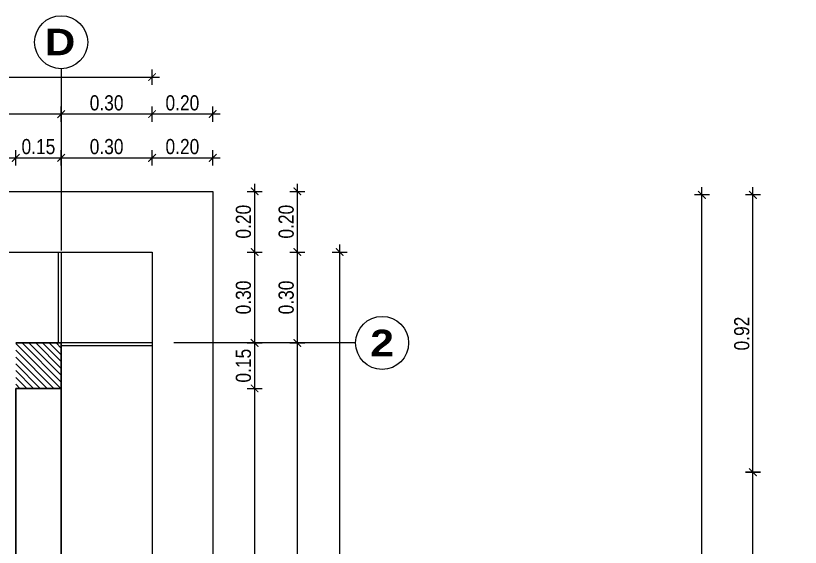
# Model space of a CAD drawing. Header units: metres. Extents: x 115.1 to 149.6, y 26.3 to 56.6.
# Drawn here: x 121.907 to 124.495, y 54.646 to 56.4 of the extents above; entities that cross this region are included whole.
import ezdxf

# ---------------------------------------------------------------- set-up
doc = ezdxf.new("R2010")
doc.units = ezdxf.units.M
doc.linetypes.add('ACAD_ISO02W100', pattern=[15, 12, -3])
doc.linetypes.add('ACAD_ISO04W100', pattern=[30, 24, -3, 0, -3])
doc.layers.get('0').update_dxf_attribs({"color": 250})
doc.layers.get('Defpoints').update_dxf_attribs({"color": 30, "lineweight": 9})
for name, color, linetype, lineweight in [('-Achurado', 251, 'Continuous', 5), ('-Eje', 1, 'ACAD_ISO04W100', 9), ('-Proyeccion', 85, 'ACAD_ISO02W100', 9), ('-Textos', 7, 'Continuous', 20), ('-Vista', 148, 'Continuous', 9), ('FIC-2ES_CONCRETO 210', 251, 'Continuous', 30), ('ProfileEdges', 252, 'Continuous', 9)]:
    doc.layers.add(name, color=color, linetype=linetype, lineweight=lineweight)
doc.layers.add('A_50_CotasExter', color=253, linetype='Continuous')
doc.styles.add('-Arial Narrow', font='ARIALN.TTF')
doc.dimstyles.new('Esc 1_20n', dxfattribs={"dimscale": 0.02, "dimtxt": 2, "dimasz": 1, "dimexe": 1, "dimexo": 1, "dimgap": 0.45, "dimtad": 1, "dimtoh": 1, "dimzin": 3, "dimdsep": 46, "dimtxsty": '-Arial Narrow', "dimblk": 'ARCHTICK', "dimcen": 1, "dimdle": 1, "dimclrd": 252, "dimclre": 252, "dimclrt": 252, "dimadec": 0, "dimazin": 0, "dimtfac": 1, "dimtix": 1, "dimtmove": 1, "dimatfit": 2, "dimldrblk": 'ARCHTICK', "dimfxl": 1, "dimfxlon": 1, "dimtolj": 2, "dimlwd": 5, "dimlwe": 5, "dimarcsym": 0})

# ---------------------------------------------------------------- blocks, each defined once
blk = doc.blocks.new('_ArchTick')
at = {"color": 0, "linetype": 'ByBlock', "const_width": 0.15}
blk.add_lwpolyline([(-0.5, -0.5), (0.5, 0.5)], dxfattribs=at)
blk = doc.blocks.new('*D226')
at = {"layer": 'A_50_CotasExter', "color": 252, "lineweight": 5, "transparency": 16777216}
for p, q in [((122.695, 55.8451), (122.695, 55.5951)), ((122.67, 55.8201), (122.72, 55.8201)), ((122.67, 55.6201), (122.72, 55.6201))]:
    blk.add_line(p, q, dxfattribs=at)
at = {"layer": 'Defpoints', "color": 0, "transparency": 16777216}
for p in [(122.3567, 55.8201), (122.3567, 55.6201), (122.695, 55.6201)]:
    blk.add_point(p, dxfattribs=at)
at = {"layer": 'A_50_CotasExter', "color": 252, "lineweight": 5, "transparency": 16777216, "xscale": 0.025, "yscale": 0.025, "zscale": 0.025}
for p, rotation in [((122.695, 55.8201), 90), ((122.695, 55.6201), 270)]:
    blk.add_blockref('_ArchTick', p, dxfattribs=dict(at, rotation=rotation))
at = {"layer": 'A_50_CotasExter', "color": 252, "transparency": 16777216, "insert": (122.6582, 55.7201), "char_height": 0.05, "attachment_point": 5, "rotation": 90, "style": '-Arial Narrow'}
blk.add_mtext('\\A2;0.20', dxfattribs=at)
blk = doc.blocks.new('*D227')
at = {"layer": 'A_50_CotasExter', "color": 252, "lineweight": 5, "transparency": 16777216}
for p, q in [((122.695, 55.6451), (122.695, 55.2951)), ((122.67, 55.6201), (122.72, 55.6201)), ((122.67, 55.3201), (122.72, 55.3201))]:
    blk.add_line(p, q, dxfattribs=at)
at = {"layer": 'Defpoints', "color": 0, "transparency": 16777216}
for p in [(122.3567, 55.6201), (122.0567, 55.3201), (122.695, 55.3201)]:
    blk.add_point(p, dxfattribs=at)
at = {"layer": 'A_50_CotasExter', "color": 252, "lineweight": 5, "transparency": 16777216, "xscale": 0.025, "yscale": 0.025, "zscale": 0.025}
for p, rotation in [((122.695, 55.6201), 90), ((122.695, 55.3201), 270)]:
    blk.add_blockref('_ArchTick', p, dxfattribs=dict(at, rotation=rotation))
at = {"layer": 'A_50_CotasExter', "color": 252, "transparency": 16777216, "insert": (122.6582, 55.4701), "char_height": 0.05, "attachment_point": 5, "rotation": 90, "style": '-Arial Narrow'}
blk.add_mtext('\\A2;0.30', dxfattribs=at)
blk = doc.blocks.new('*D228')
at = {"layer": 'A_50_CotasExter', "color": 252, "lineweight": 5, "transparency": 16777216}
for p, q in [((122.695, 55.3451), (122.695, 55.1451)), ((122.67, 55.3201), (122.72, 55.3201)), ((122.67, 55.1701), (122.72, 55.1701))]:
    blk.add_line(p, q, dxfattribs=at)
at = {"layer": 'Defpoints', "color": 0, "transparency": 16777216}
for p in [(122.0567, 55.3201), (122.0567, 55.1701), (122.695, 55.1701)]:
    blk.add_point(p, dxfattribs=at)
at = {"layer": 'A_50_CotasExter', "color": 252, "lineweight": 5, "transparency": 16777216, "xscale": 0.025, "yscale": 0.025, "zscale": 0.025}
for p, rotation in [((122.695, 55.3201), 90), ((122.695, 55.1701), 270)]:
    blk.add_blockref('_ArchTick', p, dxfattribs=dict(at, rotation=rotation))
at = {"layer": 'A_50_CotasExter', "color": 252, "transparency": 16777216, "insert": (122.6582, 55.2451), "char_height": 0.05, "attachment_point": 5, "rotation": 90, "style": '-Arial Narrow'}
blk.add_mtext('\\A2;0.15', dxfattribs=at)
blk = doc.blocks.new('*D229')
at = {"layer": 'A_50_CotasExter', "color": 252, "lineweight": 5, "transparency": 16777216}
for p, q in [((122.695, 55.1951), (122.695, 53.8451)), ((122.67, 55.1701), (122.72, 55.1701)), ((122.67, 53.8701), (122.72, 53.8701))]:
    blk.add_line(p, q, dxfattribs=at)
at = {"layer": 'Defpoints', "color": 0, "transparency": 16777216}
for p in [(122.0567, 55.1701), (122.0567, 53.8701), (122.695, 53.8701)]:
    blk.add_point(p, dxfattribs=at)
at = {"layer": 'A_50_CotasExter', "color": 252, "lineweight": 5, "transparency": 16777216, "xscale": 0.025, "yscale": 0.025, "zscale": 0.025}
for p, rotation in [((122.695, 55.1701), 90), ((122.695, 53.8701), 270)]:
    blk.add_blockref('_ArchTick', p, dxfattribs=dict(at, rotation=rotation))
at = {"layer": 'A_50_CotasExter', "color": 252, "transparency": 16777216, "insert": (122.6582, 54.5201), "char_height": 0.05, "attachment_point": 5, "rotation": 90, "style": '-Arial Narrow'}
blk.add_mtext('\\A2;1.30', dxfattribs=at)
blk = doc.blocks.new('*D235')
at = {"layer": 'A_50_CotasExter', "color": 252, "lineweight": 5, "transparency": 16777216}
for p, q in [((122.8361, 53.6952), (122.8361, 55.3451)), ((122.8111, 55.3201), (122.8611, 55.3201)), ((122.8111, 53.7202), (122.8611, 53.7202))]:
    blk.add_line(p, q, dxfattribs=at)
at = {"layer": 'Defpoints', "color": 0, "transparency": 16777216}
for p in [(122.0567, 55.3201), (122.8361, 55.3201), (122.5567, 53.7202)]:
    blk.add_point(p, dxfattribs=at)
at = {"layer": 'A_50_CotasExter', "color": 252, "lineweight": 5, "transparency": 16777216, "xscale": 0.025, "yscale": 0.025, "zscale": 0.025}
for p, rotation in [((122.8361, 55.3201), 90), ((122.8361, 53.7202), 270)]:
    blk.add_blockref('_ArchTick', p, dxfattribs=dict(at, rotation=rotation))
at = {"layer": 'A_50_CotasExter', "color": 252, "transparency": 16777216, "insert": (122.7993, 54.5202), "char_height": 0.05, "attachment_point": 5, "rotation": 90, "style": '-Arial Narrow'}
blk.add_mtext('\\A2;1.60', dxfattribs=at)
blk = doc.blocks.new('*D236')
at = {"layer": 'A_50_CotasExter', "color": 252, "lineweight": 5, "transparency": 16777216}
for p, q in [((122.8361, 55.2951), (122.8361, 55.6451)), ((122.8111, 55.6201), (122.8611, 55.6201)), ((122.8111, 55.3201), (122.8611, 55.3201))]:
    blk.add_line(p, q, dxfattribs=at)
at = {"layer": 'Defpoints', "color": 0, "transparency": 16777216}
for p in [(122.0567, 55.6201), (122.8361, 55.6201), (122.0567, 55.3201)]:
    blk.add_point(p, dxfattribs=at)
at = {"layer": 'A_50_CotasExter', "color": 252, "lineweight": 5, "transparency": 16777216, "xscale": 0.025, "yscale": 0.025, "zscale": 0.025}
for p, rotation in [((122.8361, 55.6201), 90), ((122.8361, 55.3201), 270)]:
    blk.add_blockref('_ArchTick', p, dxfattribs=dict(at, rotation=rotation))
at = {"layer": 'A_50_CotasExter', "color": 252, "transparency": 16777216, "insert": (122.7993, 55.4701), "char_height": 0.05, "attachment_point": 5, "rotation": 90, "style": '-Arial Narrow'}
blk.add_mtext('\\A2;0.30', dxfattribs=at)
blk = doc.blocks.new('*D237')
at = {"layer": 'A_50_CotasExter', "color": 252, "lineweight": 5, "transparency": 16777216}
for p, q in [((122.8361, 55.5951), (122.8361, 55.8451)), ((122.8111, 55.8201), (122.8611, 55.8201)), ((122.8111, 55.6201), (122.8611, 55.6201))]:
    blk.add_line(p, q, dxfattribs=at)
at = {"layer": 'Defpoints', "color": 0, "transparency": 16777216}
for p in [(122.0567, 55.8201), (122.8361, 55.8201), (122.0567, 55.6201)]:
    blk.add_point(p, dxfattribs=at)
at = {"layer": 'A_50_CotasExter', "color": 252, "lineweight": 5, "transparency": 16777216, "xscale": 0.025, "yscale": 0.025, "zscale": 0.025}
for p, rotation in [((122.8361, 55.8201), 90), ((122.8361, 55.6201), 270)]:
    blk.add_blockref('_ArchTick', p, dxfattribs=dict(at, rotation=rotation))
at = {"layer": 'A_50_CotasExter', "color": 252, "transparency": 16777216, "insert": (122.7993, 55.7201), "char_height": 0.05, "attachment_point": 5, "rotation": 90, "style": '-Arial Narrow'}
blk.add_mtext('\\A2;0.20', dxfattribs=at)
blk = doc.blocks.new('*D238')
at = {"layer": 'A_50_CotasExter', "color": 252, "lineweight": 5, "transparency": 16777216}
for p, q in [((122.9757, 52.3451), (122.9757, 55.6451)), ((122.9507, 55.6201), (123.0007, 55.6201)), ((122.9507, 52.3701), (123.0007, 52.3701))]:
    blk.add_line(p, q, dxfattribs=at)
at = {"layer": 'Defpoints', "color": 0, "transparency": 16777216}
for p in [(122.3567, 55.6201), (122.9757, 55.6201), (122.3567, 52.3701)]:
    blk.add_point(p, dxfattribs=at)
at = {"layer": 'A_50_CotasExter', "color": 252, "lineweight": 5, "transparency": 16777216, "xscale": 0.025, "yscale": 0.025, "zscale": 0.025}
for p, rotation in [((122.9757, 55.6201), 90), ((122.9757, 52.3701), 270)]:
    blk.add_blockref('_ArchTick', p, dxfattribs=dict(at, rotation=rotation))
at = {"layer": 'A_50_CotasExter', "color": 252, "transparency": 16777216, "insert": (122.939, 53.9951), "char_height": 0.05, "attachment_point": 5, "rotation": 90, "style": '-Arial Narrow'}
blk.add_mtext('\\A2;3.25', dxfattribs=at)
blk = doc.blocks.new('*D249')
at = {"layer": 'A_50_CotasExter', "color": 252, "lineweight": 5, "transparency": 16777216}
for p, q in [((121.2067, 55.9057), (121.2067, 55.9557)), ((121.9067, 55.9057), (121.9067, 55.9557)), ((121.1817, 55.9307), (121.9317, 55.9307))]:
    blk.add_line(p, q, dxfattribs=at)
at = {"layer": 'Defpoints', "color": 0, "transparency": 16777216}
for p in [(121.9067, 55.9307), (121.2067, 55.3201), (121.9067, 55.3201)]:
    blk.add_point(p, dxfattribs=at)
at = {"layer": 'A_50_CotasExter', "color": 252, "lineweight": 5, "transparency": 16777216, "xscale": 0.025, "yscale": 0.025, "zscale": 0.025}
for p, rotation in [((121.2067, 55.9307), 179.9999999999939), ((121.9067, 55.9307), 359.9999999999939)]:
    blk.add_blockref('_ArchTick', p, dxfattribs=dict(at, rotation=rotation))
at = {"layer": 'A_50_CotasExter', "color": 252, "transparency": 16777216, "insert": (121.5567, 55.9675), "char_height": 0.05, "attachment_point": 5, "style": '-Arial Narrow'}
blk.add_mtext('\\A2;0.70', dxfattribs=at)
blk = doc.blocks.new('*D250')
at = {"layer": 'A_50_CotasExter', "color": 252, "lineweight": 5, "transparency": 16777216}
for p, q in [((121.9067, 55.9057), (121.9067, 55.9557)), ((122.0567, 55.9057), (122.0567, 55.9557)), ((121.8817, 55.9307), (122.0817, 55.9307))]:
    blk.add_line(p, q, dxfattribs=at)
at = {"layer": 'Defpoints', "color": 0, "transparency": 16777216}
for p in [(122.0567, 55.9307), (121.9067, 55.3201), (122.0567, 55.3201)]:
    blk.add_point(p, dxfattribs=at)
at = {"layer": 'A_50_CotasExter', "color": 252, "lineweight": 5, "transparency": 16777216, "xscale": 0.025, "yscale": 0.025, "zscale": 0.025}
for p, rotation in [((121.9067, 55.9307), 179.9999999999939), ((122.0567, 55.9307), 359.9999999999939)]:
    blk.add_blockref('_ArchTick', p, dxfattribs=dict(at, rotation=rotation))
at = {"layer": 'A_50_CotasExter', "color": 252, "transparency": 16777216, "insert": (121.9817, 55.9675), "char_height": 0.05, "attachment_point": 5, "style": '-Arial Narrow'}
blk.add_mtext('\\A2;0.15', dxfattribs=at)
blk = doc.blocks.new('*D251')
at = {"layer": 'A_50_CotasExter', "color": 252, "lineweight": 5, "transparency": 16777216}
for p, q in [((122.0567, 55.9057), (122.0567, 55.9557)), ((122.3567, 55.9057), (122.3567, 55.9557)), ((122.0317, 55.9307), (122.3817, 55.9307))]:
    blk.add_line(p, q, dxfattribs=at)
at = {"layer": 'Defpoints', "color": 0, "transparency": 16777216}
for p in [(122.3567, 55.9307), (122.3567, 55.6201), (122.0567, 55.3201)]:
    blk.add_point(p, dxfattribs=at)
at = {"layer": 'A_50_CotasExter', "color": 252, "lineweight": 5, "transparency": 16777216, "xscale": 0.025, "yscale": 0.025, "zscale": 0.025}
for p, rotation in [((122.0567, 55.9307), 179.9999999999939), ((122.3567, 55.9307), 359.9999999999939)]:
    blk.add_blockref('_ArchTick', p, dxfattribs=dict(at, rotation=rotation))
at = {"layer": 'A_50_CotasExter', "color": 252, "transparency": 16777216, "insert": (122.2067, 55.9675), "char_height": 0.05, "attachment_point": 5, "style": '-Arial Narrow'}
blk.add_mtext('\\A2;0.30', dxfattribs=at)
blk = doc.blocks.new('*D252')
at = {"layer": 'A_50_CotasExter', "color": 252, "lineweight": 5, "transparency": 16777216}
for p, q in [((122.3567, 55.9057), (122.3567, 55.9557)), ((122.5567, 55.9057), (122.5567, 55.9557)), ((122.3317, 55.9307), (122.5817, 55.9307))]:
    blk.add_line(p, q, dxfattribs=at)
at = {"layer": 'Defpoints', "color": 0, "transparency": 16777216}
for p in [(122.5567, 55.9307), (122.5567, 55.8201), (122.3567, 55.6201)]:
    blk.add_point(p, dxfattribs=at)
at = {"layer": 'A_50_CotasExter', "color": 252, "lineweight": 5, "transparency": 16777216, "xscale": 0.025, "yscale": 0.025, "zscale": 0.025}
for p, rotation in [((122.3567, 55.9307), 179.9999999999939), ((122.5567, 55.9307), 359.9999999999939)]:
    blk.add_blockref('_ArchTick', p, dxfattribs=dict(at, rotation=rotation))
at = {"layer": 'A_50_CotasExter', "color": 252, "transparency": 16777216, "insert": (122.4567, 55.9675), "char_height": 0.05, "attachment_point": 5, "style": '-Arial Narrow'}
blk.add_mtext('\\A2;0.20', dxfattribs=at)
blk = doc.blocks.new('*D253')
at = {"layer": 'A_50_CotasExter', "color": 252, "lineweight": 5, "transparency": 16777216}
for p, q in [((122.3567, 56.05), (122.3567, 56.1)), ((122.5567, 56.05), (122.5567, 56.1)), ((122.5817, 56.075), (122.3317, 56.075))]:
    blk.add_line(p, q, dxfattribs=at)
at = {"layer": 'Defpoints', "color": 0, "transparency": 16777216}
for p in [(122.3567, 56.075), (122.3567, 55.8201), (122.5567, 55.8201)]:
    blk.add_point(p, dxfattribs=at)
at = {"layer": 'A_50_CotasExter', "color": 252, "lineweight": 5, "transparency": 16777216, "xscale": 0.025, "yscale": 0.025, "zscale": 0.025}
for p, rotation in [((122.3567, 56.075), 180.0000000000041), ((122.5567, 56.075), 4.076738946423575e-12)]:
    blk.add_blockref('_ArchTick', p, dxfattribs=dict(at, rotation=rotation))
at = {"layer": 'A_50_CotasExter', "color": 252, "transparency": 16777216, "insert": (122.4567, 56.1118), "char_height": 0.05, "attachment_point": 5, "style": '-Arial Narrow'}
blk.add_mtext('\\A2;0.20', dxfattribs=at)
blk = doc.blocks.new('*D254')
at = {"layer": 'A_50_CotasExter', "color": 252, "lineweight": 5, "transparency": 16777216}
for p, q in [((122.0567, 56.05), (122.0567, 56.1)), ((122.3567, 56.05), (122.3567, 56.1)), ((122.3817, 56.075), (122.0317, 56.075))]:
    blk.add_line(p, q, dxfattribs=at)
at = {"layer": 'Defpoints', "color": 0, "transparency": 16777216}
for p in [(122.0567, 56.075), (122.3567, 55.8201), (122.0567, 55.6201)]:
    blk.add_point(p, dxfattribs=at)
at = {"layer": 'A_50_CotasExter', "color": 252, "lineweight": 5, "transparency": 16777216, "xscale": 0.025, "yscale": 0.025, "zscale": 0.025, "rotation": 180}
blk.add_blockref('_ArchTick', (122.0567, 56.075), dxfattribs=at)
at = {"layer": 'A_50_CotasExter', "color": 252, "lineweight": 5, "transparency": 16777216, "xscale": 0.025, "yscale": 0.025, "zscale": 0.025}
blk.add_blockref('_ArchTick', (122.3567, 56.075), dxfattribs=at)
at = {"layer": 'A_50_CotasExter', "color": 252, "transparency": 16777216, "insert": (122.2067, 56.1118), "char_height": 0.05, "attachment_point": 5, "style": '-Arial Narrow'}
blk.add_mtext('\\A2;0.30', dxfattribs=at)
blk = doc.blocks.new('*D255')
at = {"layer": 'A_50_CotasExter', "color": 252, "lineweight": 5, "transparency": 16777216}
for p, q in [((120.3317, 56.05), (120.3317, 56.1)), ((122.0567, 56.05), (122.0567, 56.1)), ((122.0817, 56.075), (120.3067, 56.075))]:
    blk.add_line(p, q, dxfattribs=at)
at = {"layer": 'Defpoints', "color": 0, "transparency": 16777216}
for p in [(120.3317, 56.075), (120.3317, 55.6201), (122.0567, 55.6201)]:
    blk.add_point(p, dxfattribs=at)
at = {"layer": 'A_50_CotasExter', "color": 252, "lineweight": 5, "transparency": 16777216, "xscale": 0.025, "yscale": 0.025, "zscale": 0.025, "rotation": 180}
blk.add_blockref('_ArchTick', (120.3317, 56.075), dxfattribs=at)
at = {"layer": 'A_50_CotasExter', "color": 252, "lineweight": 5, "transparency": 16777216, "xscale": 0.025, "yscale": 0.025, "zscale": 0.025}
blk.add_blockref('_ArchTick', (122.0567, 56.075), dxfattribs=at)
at = {"layer": 'A_50_CotasExter', "color": 252, "transparency": 16777216, "insert": (121.1942, 56.1114), "char_height": 0.05, "attachment_point": 5, "style": '-Arial Narrow'}
blk.add_mtext('\\A2;1.72', dxfattribs=at)
blk = doc.blocks.new('*D260')
at = {"layer": 'A_50_CotasExter', "color": 252, "lineweight": 5, "transparency": 16777216}
for p, q in [((116.6567, 56.172), (116.6567, 56.222)), ((122.3567, 56.172), (122.3567, 56.222)), ((116.6317, 56.197), (122.3817, 56.197))]:
    blk.add_line(p, q, dxfattribs=at)
at = {"layer": 'Defpoints', "color": 0, "transparency": 16777216}
for p in [(122.3567, 56.197), (116.6567, 55.6201), (122.3567, 55.6201)]:
    blk.add_point(p, dxfattribs=at)
at = {"layer": 'A_50_CotasExter', "color": 252, "lineweight": 5, "transparency": 16777216, "xscale": 0.025, "yscale": 0.025, "zscale": 0.025, "rotation": 180}
blk.add_blockref('_ArchTick', (116.6567, 56.197), dxfattribs=at)
at = {"layer": 'A_50_CotasExter', "color": 252, "lineweight": 5, "transparency": 16777216, "xscale": 0.025, "yscale": 0.025, "zscale": 0.025}
blk.add_blockref('_ArchTick', (122.3567, 56.197), dxfattribs=at)
at = {"layer": 'A_50_CotasExter', "color": 252, "transparency": 16777216, "insert": (119.5067, 56.2338), "char_height": 0.05, "attachment_point": 5, "style": '-Arial Narrow'}
blk.add_mtext('\\A2;5.70', dxfattribs=at)
blk = doc.blocks.new('*D379')
at = {"layer": 'A_50_CotasExter', "color": 252, "lineweight": 5, "transparency": 16777216}
for p, q in [((124.3392, 52.9893), (124.3392, 54.9185)), ((124.3642, 54.8935), (124.3142, 54.8935)), ((124.3642, 53.0143), (124.3142, 53.0143))]:
    blk.add_line(p, q, dxfattribs=at)
at = {"layer": 'Defpoints', "color": 0, "transparency": 16777216}
for p in [(124.3392, 54.8935), (125.0662, 54.8935), (125.0662, 53.0143)]:
    blk.add_point(p, dxfattribs=at)
at = {"layer": 'A_50_CotasExter', "color": 252, "lineweight": 5, "transparency": 16777216, "xscale": 0.025, "yscale": 0.025, "zscale": 0.025}
for p, rotation in [((124.3392, 54.8935), 90), ((124.3392, 53.0143), 270)]:
    blk.add_blockref('_ArchTick', p, dxfattribs=dict(at, rotation=rotation))
at = {"layer": 'A_50_CotasExter', "color": 252, "transparency": 16777216, "insert": (124.3025, 53.9539), "char_height": 0.05, "attachment_point": 5, "rotation": 90, "style": '-Arial Narrow'}
blk.add_mtext('\\A2;1.88', dxfattribs=at)
blk = doc.blocks.new('*D381')
at = {"layer": 'A_50_CotasExter', "color": 252, "lineweight": 5, "transparency": 16777216}
for p, q in [((124.3392, 54.8685), (124.3392, 55.8336)), ((124.3642, 55.8086), (124.3142, 55.8086)), ((124.3142, 54.8935), (124.3642, 54.8935))]:
    blk.add_line(p, q, dxfattribs=at)
at = {"layer": 'Defpoints', "color": 0, "transparency": 16777216}
for p in [(124.3392, 55.8086), (124.5665, 55.8086), (119.6158, 54.8935)]:
    blk.add_point(p, dxfattribs=at)
at = {"layer": 'A_50_CotasExter', "color": 252, "lineweight": 5, "transparency": 16777216, "xscale": 0.025, "yscale": 0.025, "zscale": 0.025}
for p, rotation in [((124.3392, 55.8086), 90), ((124.3392, 54.8935), 270)]:
    blk.add_blockref('_ArchTick', p, dxfattribs=dict(at, rotation=rotation))
at = {"layer": 'A_50_CotasExter', "color": 252, "transparency": 16777216, "insert": (124.3025, 55.3511), "char_height": 0.05, "attachment_point": 5, "rotation": 90, "style": '-Arial Narrow'}
blk.add_mtext('\\A2;0.92', dxfattribs=at)
blk = doc.blocks.new('*D382')
at = {"layer": 'A_50_CotasExter', "color": 252, "lineweight": 5, "transparency": 16777216}
for p, q in [((124.171, 52.7893), (124.171, 55.8336)), ((124.196, 55.8086), (124.146, 55.8086)), ((124.146, 52.8143), (124.196, 52.8143))]:
    blk.add_line(p, q, dxfattribs=at)
at = {"layer": 'Defpoints', "color": 0, "transparency": 16777216}
for p in [(124.171, 55.8086), (124.5665, 55.8086), (119.3158, 52.8143)]:
    blk.add_point(p, dxfattribs=at)
at = {"layer": 'A_50_CotasExter', "color": 252, "lineweight": 5, "transparency": 16777216, "xscale": 0.025, "yscale": 0.025, "zscale": 0.025}
for p, rotation in [((124.171, 55.8086), 90), ((124.171, 52.8143), 270)]:
    blk.add_blockref('_ArchTick', p, dxfattribs=dict(at, rotation=rotation))
at = {"layer": 'A_50_CotasExter', "color": 252, "transparency": 16777216, "insert": (124.1343, 54.3114), "char_height": 0.05, "attachment_point": 5, "rotation": 90, "style": '-Arial Narrow'}
blk.add_mtext('\\A2;2.99', dxfattribs=at)

msp = doc.modelspace()

# ---------------------------------------------------------------- hatches: boundary and pattern name
at = {"layer": '-Achurado', "lineweight": 5, "ltscale": 0.009}
h = msp.add_hatch(dxfattribs=at)
h.set_pattern_fill('ANSI31', color=256, scale=0.005, angle=-90)
h.set_pattern_definition([(315, (1.649993, 0.75221), (0.0112253202, 0.0112253202), [])])
h.paths.add_polyline_path([(121.9067, 55.3201), (121.9067, 55.1701), (122.0567, 55.1701), (122.0567, 55.3201)])

# ---------------------------------------------------------------- linework, layer by layer
at = {"layer": '-Eje', "ltscale": 0.025}
for p, q in [((122.0567, 56.2246), (122.0567, 55.6201)), ((123.0282, 55.3203), (122.3567, 55.3202))]:
    msp.add_line(p, q, dxfattribs=at)
at = {"layer": '-Eje', "linetype": 'ByBlock', "ltscale": 0.025}
for centre in [(122.0567, 56.3121), (123.1157, 55.3202)]:
    msp.add_circle(centre, 0.0875, dxfattribs=at)
at = {"layer": '-Proyeccion', "ltscale": 3}
msp.add_lwpolyline([(116.4567, 52.3201), (116.4567, 55.8201), (122.5567, 55.8201), (122.5567, 52.3201)], close=True, dxfattribs=at)
at = {"layer": '-Vista', "color": 254}
for p, q in [((122.0467, 55.6201), (122.0467, 55.3201)), ((122.0567, 55.6201), (122.0567, 55.3201)), ((122.3567, 55.3201), (122.0567, 55.3201)), ((122.3567, 55.3101), (122.0567, 55.3101))]:
    msp.add_line(p, q, dxfattribs=at)
at = {"layer": 'FIC-2ES_CONCRETO 210'}
for p, q in [((122.0567, 55.3201), (121.9067, 55.3201)), ((122.0567, 55.1701), (122.0567, 55.3201)), ((121.9067, 53.8701), (121.9067, 55.1701)), ((122.0567, 55.1701), (121.9067, 55.1701)), ((122.0567, 55.1701), (122.0567, 53.8701))]:
    msp.add_line(p, q, dxfattribs=at)
at = {"layer": 'ProfileEdges', "lineweight": 5}
msp.add_lwpolyline([(116.6567, 52.3701), (116.6567, 55.6201), (122.3567, 55.6201), (122.3567, 52.3701)], close=True, dxfattribs=at)

# ---------------------------------------------------------------- texts
at = {"layer": '-Textos', "char_height": 0.0875, "attachment_point": 5, "style": '-Arial Narrow'}
for s, insert in [('\\pxqc;{\\fArial Black|b0|i0|c0|p34;D}', (122.0529, 56.3129)), ('\\pxqc;{\\fArial Black|b0|i0|c0|p34;2}', (123.1157, 55.3202))]:
    msp.add_mtext_dynamic_manual_height_columns(s, width=0.294609, gutter_width=12.5, heights=[0.2188], dxfattribs=dict(at, insert=insert))

# ---------------------------------------------------------------- dimensions: what is measured, and where the dimension line sits
at = {"layer": 'A_50_CotasExter'}
for p1, p2, distance, picture, middle in [((116.6567, 55.6201), (122.3567, 55.6201), 0.5769, '*D260', (119.5067, 56.2338)), ((122.5567, 55.8201), (122.3567, 55.8201), -0.2549, '*D253', (122.4567, 56.1118)), ((122.3567, 55.8201), (122.3567, 55.6201), 0.3383, '*D226', (122.6582, 55.7201)), ((122.3567, 52.3701), (122.3567, 55.6201), -0.619, '*D238', (122.939, 53.9951))]:
    dim = msp.add_aligned_dim(p1=p1, p2=p2, distance=distance, dimstyle='Esc 1_20n', override={"dimscale": 0.025}, dxfattribs=at)
    dim.commit()
    dim.dimension.update_dxf_attribs({"geometry": picture, "text_midpoint": middle})
for base, p1, p2, angle, picture, middle in [((120.33171, 56.075), (122.0567, 55.62014), (120.33171, 55.62014), 0, '*D255', (121.19421, 56.11135)), ((122.0567, 56.075), (122.3567, 55.8201), (122.0567, 55.6201), 0, '*D254', (122.2067, 56.1118)), ((121.9067, 55.9307), (121.2067, 55.3201), (121.9067, 55.3201), 180, '*D249', (121.5567, 55.9675)), ((122.0567, 55.9307), (121.9067, 55.3201), (122.0567, 55.3201), 180, '*D250', (121.9817, 55.9675)), ((122.3567, 55.9307), (122.0567, 55.3201), (122.3567, 55.6201), 180, '*D251', (122.2067, 55.9675)), ((122.5567, 55.9307), (122.3567, 55.6201), (122.5567, 55.8201), 180, '*D252', (122.4567, 55.9675)), ((122.8361, 55.8201), (122.0567, 55.6201), (122.0567, 55.8201), 270, '*D237', (122.7993, 55.7201)), ((124.171, 55.8086), (119.3158, 52.8143), (124.5665, 55.8086), 270, '*D382', (124.1343, 54.3114)), ((124.3392, 55.8086), (119.6158, 54.8935), (124.5665, 55.8086), 270, '*D381', (124.3025, 55.3511)), ((122.695, 55.3201), (122.3567, 55.6201), (122.0567, 55.3201), 90, '*D227', (122.6582, 55.4701)), ((122.8361, 55.6201), (122.0567, 55.3201), (122.0567, 55.6201), 270, '*D236', (122.7993, 55.4701)), ((122.695, 55.1701), (122.0567, 55.3201), (122.0567, 55.1701), 90, '*D228', (122.6582, 55.2451)), ((122.8361, 55.3201), (122.5567, 53.7202), (122.0567, 55.3201), 270, '*D235', (122.7993, 54.5202)), ((122.695, 53.8701), (122.0567, 55.1701), (122.0567, 53.8701), 90, '*D229', (122.6582, 54.5201)), ((124.3392, 54.8935), (125.0662, 53.0143), (125.0662, 54.8935), 270, '*D379', (124.3025, 53.9539))]:
    dim = msp.add_linear_dim(base=base, p1=p1, p2=p2, angle=angle, dimstyle='Esc 1_20n', override={"dimscale": 0.025}, dxfattribs=at)
    dim.commit()
    dim.dimension.update_dxf_attribs({"geometry": picture, "text_midpoint": middle})

doc.saveas('drawing.dxf')
